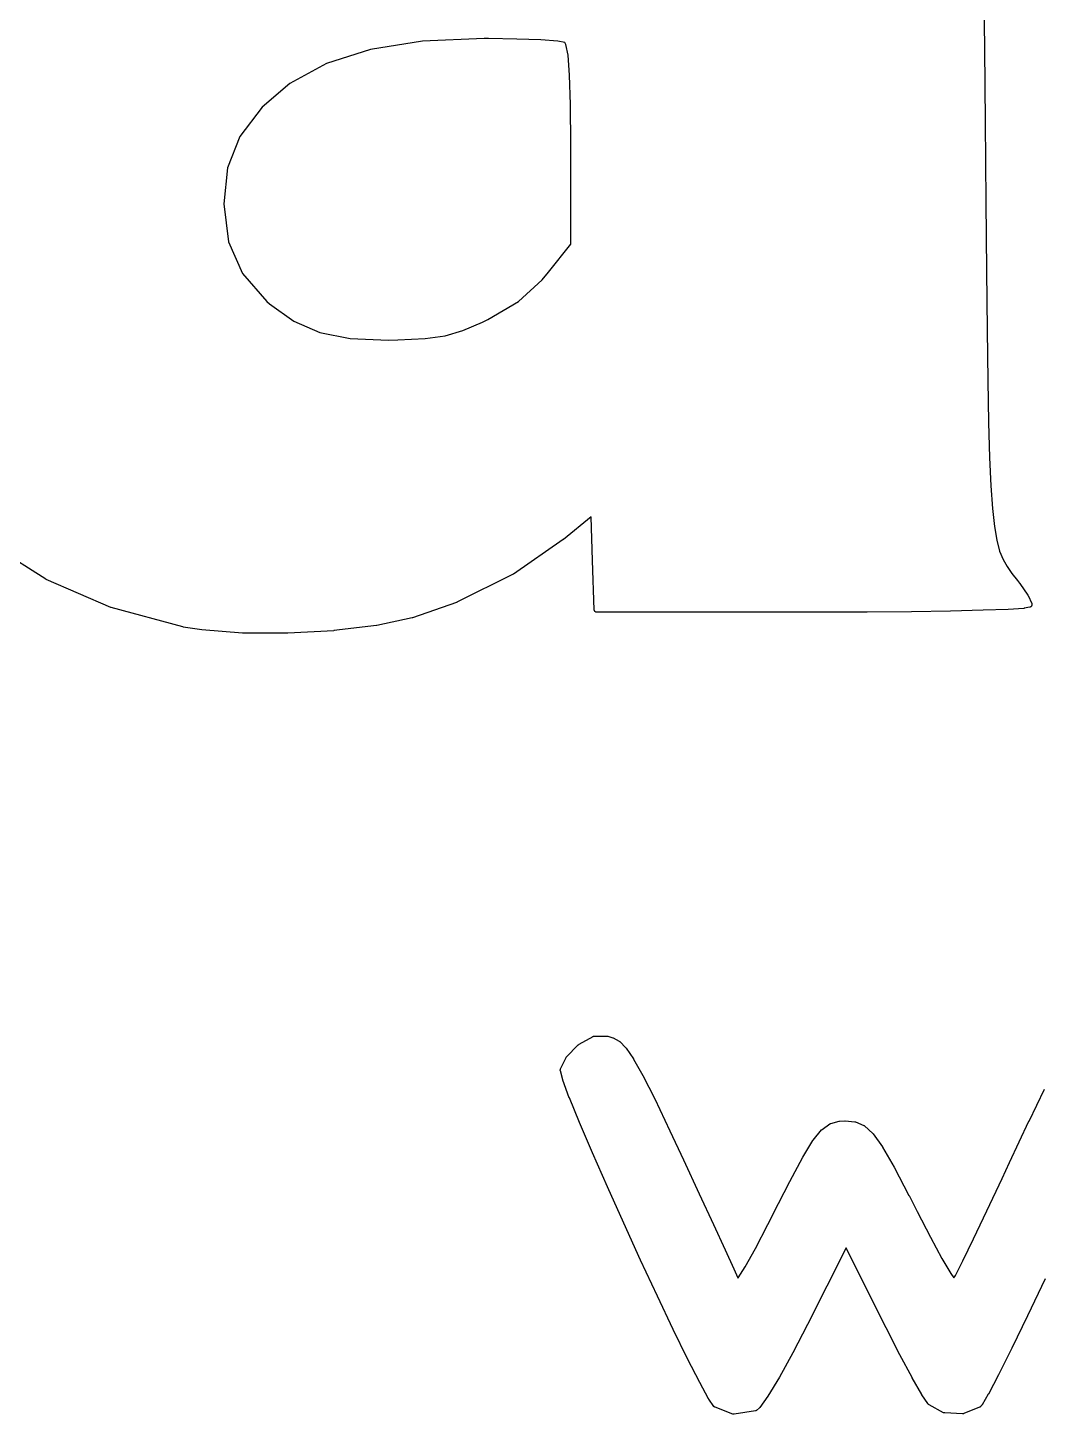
# Model space of a CAD drawing. Extents: x 69 to 231, y -100 to -51.
# Drawn here: x 88.404 to 90.38, y -80.007 to -77.296 of the extents above; entities that cross this region are included whole.
import ezdxf

# ---------------------------------------------------------------- set-up
doc = ezdxf.new("R2010")
doc.units = 0
doc.layers.add('BLACK', color=7, linetype='CONTINUOUS')

msp = doc.modelspace()

# ---------------------------------------------------------------- linework, layer by layer
at = {"layer": 'BLACK', "linetype": 'CONTINUOUS'}
for p, q in [((90.2733, -77.1919), (90.2748, -77.337)), ((89.1758, -77.3221), (89.0738, -77.3381)), ((89.2962, -77.3168), (89.1758, -77.3221)), ((89.305, -77.3169), (89.2962, -77.3168)), ((89.3602, -77.3177), (89.305, -77.3169)), ((89.305, -77.3169), (89.305, -77.3169)), ((89.407, -77.3195), (89.3602, -77.3177)), ((89.4404, -77.3221), (89.407, -77.3195)), ((89.4539, -77.3248), (89.4404, -77.3221)), ((89.4563, -77.3286), (89.4539, -77.3248)), ((89.4605, -77.3495), (89.4563, -77.3286)), ((89.0738, -77.3381), (88.9881, -77.3656)), ((89.4634, -77.3883), (89.4605, -77.3495)), ((90.2748, -77.337), (90.2748, -77.337)), ((90.2748, -77.337), (90.276, -77.4797)), ((88.9881, -77.3656), (88.9165, -77.4049)), ((88.9165, -77.4049), (88.8624, -77.4512)), ((89.4651, -77.446), (89.4634, -77.3883)), ((88.8624, -77.4512), (88.8186, -77.5081)), ((89.4656, -77.5246), (89.4651, -77.446)), ((90.276, -77.4797), (90.276, -77.4797)), ((90.276, -77.4797), (90.2774, -77.6359)), ((88.8186, -77.5081), (88.7944, -77.5699)), ((89.4656, -77.7187), (89.4656, -77.5246)), ((88.7944, -77.5699), (88.7873, -77.6402)), ((88.7873, -77.6402), (88.7964, -77.714)), ((90.2774, -77.6359), (90.2786, -77.7712)), ((88.7964, -77.714), (88.824, -77.7764)), ((89.4221, -77.7738), (89.4656, -77.7187)), ((88.824, -77.7764), (88.8717, -77.8313)), ((89.3634, -77.8308), (89.4096, -77.7887)), ((89.4096, -77.7887), (89.4221, -77.7738)), ((90.2786, -77.7712), (90.2786, -77.7712)), ((90.2786, -77.7712), (90.2798, -77.8872)), ((88.8717, -77.8313), (88.8764, -77.8353)), ((88.8764, -77.8353), (88.924, -77.8697)), ((89.3034, -77.8663), (89.3634, -77.8308)), ((88.924, -77.8697), (88.9748, -77.8918)), ((89.2546, -77.888), (89.293, -77.8713)), ((89.293, -77.8713), (89.3034, -77.8663)), ((88.9748, -77.8918), (89.0346, -77.9036)), ((89.1808, -77.9033), (89.2203, -77.898)), ((89.2203, -77.898), (89.2546, -77.888)), ((90.2798, -77.8872), (90.2798, -77.8872)), ((90.2798, -77.8872), (90.2811, -77.9856)), ((89.0346, -77.9036), (89.1094, -77.9064)), ((89.1094, -77.9064), (89.1273, -77.906)), ((89.1273, -77.906), (89.1808, -77.9033)), ((90.2811, -77.9856), (90.2827, -78.0679)), ((90.2827, -78.0679), (90.2847, -78.1361)), ((90.2847, -78.1361), (90.2871, -78.1915)), ((90.2871, -78.1915), (90.2903, -78.2358)), ((89.5055, -78.2518), (89.4512, -78.2964)), ((89.5084, -78.3377), (89.5055, -78.2518)), ((90.2903, -78.2358), (90.2941, -78.2708)), ((90.2941, -78.2708), (90.2988, -78.298)), ((88.4395, -78.3742), (88.3276, -78.3031)), ((89.4509, -78.2967), (89.3536, -78.3642)), ((89.451, -78.2965), (89.4509, -78.2967)), ((89.4512, -78.2965), (89.451, -78.2965)), ((89.4512, -78.2964), (89.4512, -78.2965)), ((90.2988, -78.298), (90.3044, -78.319)), ((90.3044, -78.319), (90.3111, -78.3356)), ((89.5084, -78.3378), (89.5084, -78.3377)), ((89.5084, -78.3377), (89.5084, -78.3377)), ((89.5117, -78.4339), (89.5084, -78.3378)), ((90.3111, -78.3356), (90.3189, -78.3495)), ((90.3189, -78.3495), (90.3282, -78.3626)), ((88.4398, -78.3743), (88.4395, -78.3742)), ((88.4401, -78.3745), (88.4398, -78.3743)), ((88.4402, -78.3745), (88.4401, -78.3745)), ((88.5666, -78.4294), (88.4402, -78.3745)), ((89.3529, -78.3645), (89.243, -78.4192)), ((89.3532, -78.3644), (89.3529, -78.3645)), ((89.3535, -78.3642), (89.3532, -78.3644)), ((89.3536, -78.3642), (89.3535, -78.3642)), ((90.3282, -78.3626), (90.3392, -78.3765)), ((90.3392, -78.3765), (90.3392, -78.3765)), ((90.3392, -78.3765), (90.3435, -78.382)), ((90.3435, -78.382), (90.3435, -78.382)), ((90.3435, -78.382), (90.3436, -78.3821)), ((90.3436, -78.3821), (90.3437, -78.3822)), ((90.3437, -78.3822), (90.3595, -78.4051)), ((90.3595, -78.4051), (90.3595, -78.4051)), ((90.3595, -78.4051), (90.3597, -78.4055)), ((90.3597, -78.4055), (90.3599, -78.4058)), ((90.3599, -78.4058), (90.367, -78.4214)), ((88.5669, -78.4295), (88.5666, -78.4294)), ((88.5672, -78.4296), (88.5669, -78.4295)), ((88.5673, -78.4296), (88.5672, -78.4296)), ((88.7073, -78.4675), (88.5673, -78.4296)), ((89.2425, -78.4195), (89.156, -78.4497)), ((89.2427, -78.4194), (89.2425, -78.4195)), ((89.243, -78.4193), (89.2427, -78.4194)), ((89.243, -78.4192), (89.243, -78.4193)), ((89.5117, -78.4342), (89.5117, -78.4339)), ((89.5117, -78.4346), (89.5117, -78.4342)), ((89.5118, -78.4347), (89.5117, -78.4346)), ((89.5118, -78.4348), (89.5118, -78.4347)), ((89.5119, -78.4352), (89.5118, -78.4348)), ((89.512, -78.4356), (89.5119, -78.4352)), ((89.5121, -78.4357), (89.512, -78.4356)), ((89.5123, -78.4361), (89.5121, -78.4357)), ((89.5121, -78.4357), (89.5121, -78.4357)), ((89.5125, -78.4364), (89.5123, -78.4361)), ((89.5125, -78.4365), (89.5125, -78.4364)), ((89.5126, -78.4366), (89.5125, -78.4365)), ((89.5128, -78.4369), (89.5126, -78.4366)), ((89.5131, -78.4372), (89.5128, -78.4369)), ((89.5132, -78.4373), (89.5131, -78.4372)), ((89.5135, -78.4376), (89.5132, -78.4373)), ((89.5132, -78.4373), (89.5132, -78.4373)), ((89.5138, -78.4378), (89.5135, -78.4376)), ((89.5139, -78.4379), (89.5138, -78.4378)), ((89.514, -78.4379), (89.5139, -78.4379)), ((89.5143, -78.4381), (89.514, -78.4379)), ((89.5147, -78.4383), (89.5143, -78.4381)), ((89.5148, -78.4383), (89.5147, -78.4383)), ((89.5149, -78.4384), (89.5148, -78.4383)), ((89.5152, -78.4385), (89.5149, -78.4384)), ((89.5156, -78.4386), (89.5152, -78.4385)), ((89.5157, -78.4386), (89.5156, -78.4386)), ((89.5158, -78.4386), (89.5157, -78.4386)), ((89.5162, -78.4386), (89.5158, -78.4386)), ((89.5166, -78.4387), (89.5162, -78.4386)), ((89.9396, -78.4387), (89.5166, -78.4387)), ((89.9505, -78.4387), (89.9396, -78.4387)), ((90.045, -78.4384), (89.9505, -78.4387)), ((89.9505, -78.4387), (89.9505, -78.4387)), ((90.1317, -78.4376), (90.045, -78.4384)), ((90.045, -78.4384), (90.045, -78.4384)), ((90.2082, -78.4365), (90.1317, -78.4376)), ((90.1317, -78.4376), (90.1317, -78.4376)), ((90.1317, -78.4376), (90.1317, -78.4376)), ((90.2083, -78.4364), (90.2082, -78.4365)), ((90.2082, -78.4365), (90.2082, -78.4365)), ((90.2721, -78.4349), (90.2083, -78.4364)), ((90.3208, -78.4331), (90.2721, -78.4349)), ((90.2721, -78.4349), (90.2721, -78.4349)), ((90.2721, -78.4349), (90.2721, -78.4349)), ((90.3209, -78.4331), (90.3208, -78.4331)), ((90.3208, -78.4331), (90.3208, -78.4331)), ((90.3208, -78.4331), (90.3208, -78.4331)), ((90.3519, -78.4311), (90.3209, -78.4331)), ((90.3522, -78.4311), (90.3519, -78.4311)), ((90.3525, -78.431), (90.3522, -78.4311)), ((90.3526, -78.431), (90.3525, -78.431)), ((90.3634, -78.4288), (90.3526, -78.431)), ((90.3635, -78.4288), (90.3634, -78.4288)), ((90.3636, -78.4288), (90.3635, -78.4288)), ((90.364, -78.4287), (90.3636, -78.4288)), ((90.3644, -78.4285), (90.364, -78.4287)), ((90.3645, -78.4285), (90.3644, -78.4285)), ((90.3644, -78.4285), (90.3644, -78.4285)), ((90.3649, -78.4283), (90.3645, -78.4285)), ((90.3652, -78.4281), (90.3649, -78.4283)), ((90.3653, -78.428), (90.3652, -78.4281)), ((90.3654, -78.428), (90.3653, -78.428)), ((90.3657, -78.4277), (90.3654, -78.428)), ((90.366, -78.4275), (90.3657, -78.4277)), ((90.3661, -78.4273), (90.366, -78.4274)), ((90.366, -78.4274), (90.366, -78.4275)), ((90.3664, -78.427), (90.3661, -78.4273)), ((90.3666, -78.4267), (90.3664, -78.427)), ((90.3667, -78.4265), (90.3666, -78.4266)), ((90.3666, -78.4266), (90.3666, -78.4267)), ((90.3669, -78.4262), (90.3667, -78.4265)), ((90.3671, -78.4258), (90.3669, -78.4262)), ((90.367, -78.4214), (90.367, -78.4215)), ((90.367, -78.4215), (90.3671, -78.4219)), ((90.3671, -78.4219), (90.3673, -78.4223)), ((90.3672, -78.4253), (90.3671, -78.4257)), ((90.3671, -78.4257), (90.3671, -78.4258)), ((90.3671, -78.4258), (90.3671, -78.4258)), ((90.3673, -78.4249), (90.3672, -78.4253)), ((90.3673, -78.4223), (90.3673, -78.4223)), ((90.3673, -78.4223), (90.3673, -78.4224)), ((90.3673, -78.4224), (90.3674, -78.4228)), ((90.3674, -78.4248), (90.3673, -78.4249)), ((90.3674, -78.4228), (90.3674, -78.4232)), ((90.3674, -78.4232), (90.3674, -78.4237)), ((90.3674, -78.4237), (90.3674, -78.4238)), ((90.3674, -78.4238), (90.3674, -78.4238)), ((90.3674, -78.4238), (90.3674, -78.4239)), ((90.3674, -78.4239), (90.3674, -78.4243)), ((90.3674, -78.4243), (90.3674, -78.4247)), ((90.3674, -78.4247), (90.3674, -78.4248)), ((88.7075, -78.4675), (88.7073, -78.4675)), ((88.7078, -78.4676), (88.7075, -78.4675)), ((88.7441, -78.4733), (88.7078, -78.4676)), ((88.7078, -78.4676), (88.7078, -78.4676)), ((89.0859, -78.4646), (89.0025, -78.4746)), ((89.0861, -78.4646), (89.0859, -78.4646)), ((89.0862, -78.4646), (89.0861, -78.4646)), ((89.0863, -78.4646), (89.0862, -78.4646)), ((89.1554, -78.4499), (89.0863, -78.4646)), ((89.1557, -78.4498), (89.1554, -78.4499)), ((89.1559, -78.4497), (89.1557, -78.4498)), ((89.156, -78.4497), (89.1559, -78.4497)), ((88.7442, -78.4733), (88.7441, -78.4733)), ((88.7444, -78.4733), (88.7442, -78.4733)), ((88.7445, -78.4733), (88.7444, -78.4733)), ((88.8235, -78.4793), (88.7445, -78.4733)), ((88.8236, -78.4793), (88.8235, -78.4793)), ((88.8238, -78.4793), (88.8236, -78.4793)), ((88.9121, -78.4796), (88.8238, -78.4793)), ((88.8238, -78.4793), (88.8238, -78.4793)), ((88.9123, -78.4796), (88.9121, -78.4796)), ((88.9124, -78.4796), (88.9123, -78.4796)), ((89.0022, -78.4747), (88.9124, -78.4796)), ((88.9124, -78.4796), (88.9124, -78.4796)), ((89.0023, -78.4746), (89.0022, -78.4747)), ((89.0025, -78.4746), (89.0023, -78.4746)), ((89.0025, -78.4746), (89.0025, -78.4746)), ((89.4804, -79.2848), (89.4817, -79.2838)), ((89.4817, -79.2837), (89.482, -79.2836)), ((89.4817, -79.2838), (89.4817, -79.2837)), ((89.482, -79.2836), (89.4822, -79.2834)), ((89.4822, -79.2834), (89.5094, -79.2681)), ((89.5094, -79.2681), (89.5095, -79.268)), ((89.5095, -79.268), (89.5097, -79.2679)), ((89.5097, -79.2679), (89.51, -79.2678)), ((89.51, -79.2678), (89.5102, -79.2677)), ((89.5102, -79.2677), (89.5104, -79.2677)), ((89.5104, -79.2677), (89.5106, -79.2676)), ((89.5106, -79.2676), (89.5109, -79.2675)), ((89.5109, -79.2675), (89.5111, -79.2675)), ((89.5111, -79.2675), (89.5113, -79.2675)), ((89.5113, -79.2675), (89.5116, -79.2675)), ((89.5116, -79.2675), (89.5119, -79.2674)), ((89.5119, -79.2674), (89.537, -79.2676)), ((89.537, -79.2676), (89.5371, -79.2676)), ((89.5371, -79.2676), (89.5373, -79.2676)), ((89.5373, -79.2676), (89.5375, -79.2676)), ((89.5375, -79.2676), (89.5377, -79.2677)), ((89.5377, -79.2677), (89.538, -79.2677)), ((89.538, -79.2677), (89.5382, -79.2678)), ((89.5382, -79.2678), (89.5384, -79.2678)), ((89.5384, -79.2678), (89.5478, -79.2707)), ((89.5478, -79.2707), (89.5479, -79.2707)), ((89.5479, -79.2707), (89.5479, -79.2707)), ((89.5479, -79.2707), (89.5479, -79.2707)), ((89.5479, -79.2707), (89.5479, -79.2707)), ((89.5479, -79.2707), (89.5483, -79.2709)), ((89.5483, -79.2709), (89.5488, -79.2711)), ((89.5488, -79.2711), (89.5602, -79.2773)), ((89.5602, -79.2773), (89.5603, -79.2774)), ((89.5603, -79.2774), (89.5605, -79.2775)), ((89.5605, -79.2775), (89.5606, -79.2776)), ((89.5606, -79.2776), (89.5609, -79.2778)), ((89.5609, -79.2778), (89.5611, -79.2779)), ((89.5611, -79.2779), (89.5612, -79.2781)), ((89.5612, -79.2781), (89.5614, -79.2782)), ((89.5614, -79.2782), (89.5736, -79.2905)), ((89.4458, -79.3314), (89.4568, -79.3092)), ((89.4568, -79.3092), (89.4569, -79.3091)), ((89.4569, -79.3091), (89.457, -79.3089)), ((89.457, -79.3089), (89.4571, -79.3087)), ((89.4571, -79.3087), (89.4573, -79.3085)), ((89.4573, -79.3085), (89.4574, -79.3083)), ((89.4574, -79.3083), (89.4576, -79.3081)), ((89.4576, -79.3081), (89.4577, -79.3079)), ((89.4577, -79.3079), (89.4798, -79.2853)), ((89.4798, -79.2853), (89.4799, -79.2852)), ((89.4799, -79.2852), (89.4801, -79.285)), ((89.4801, -79.285), (89.4804, -79.2848)), ((89.5736, -79.2905), (89.5736, -79.2905)), ((89.5736, -79.2905), (89.5739, -79.2909)), ((89.5739, -79.2909), (89.5741, -79.2912)), ((89.5741, -79.2912), (89.5885, -79.3121)), ((89.4452, -79.3339), (89.4453, -79.3333)), ((89.4453, -79.3342), (89.4452, -79.3339)), ((89.4452, -79.3345), (89.4453, -79.3342)), ((89.4453, -79.3347), (89.4452, -79.3345)), ((89.4453, -79.3332), (89.4454, -79.3327)), ((89.4453, -79.3333), (89.4453, -79.3332)), ((89.4453, -79.3333), (89.4453, -79.3333)), ((89.4453, -79.3349), (89.4453, -79.3347)), ((89.4453, -79.3351), (89.4453, -79.3349)), ((89.4454, -79.3354), (89.4453, -79.3351)), ((89.4454, -79.3327), (89.4455, -79.3323)), ((89.4454, -79.3355), (89.4454, -79.3354)), ((89.4499, -79.3532), (89.4454, -79.3355)), ((89.4455, -79.3322), (89.4457, -79.3317)), ((89.4455, -79.3323), (89.4455, -79.3322)), ((89.4455, -79.3323), (89.4455, -79.3323)), ((89.4457, -79.3317), (89.4458, -79.3314)), ((89.5885, -79.3121), (89.5885, -79.3121)), ((89.5885, -79.3121), (89.5886, -79.3123)), ((89.5886, -79.3123), (89.5887, -79.3125)), ((89.5887, -79.3125), (89.6067, -79.3445)), ((89.45, -79.3534), (89.4499, -79.3532)), ((89.4501, -79.3536), (89.45, -79.3534)), ((89.4501, -79.3537), (89.4501, -79.3536)), ((89.4629, -79.3882), (89.4501, -79.3537)), ((89.6067, -79.3445), (89.6067, -79.3446)), ((89.6067, -79.3446), (89.6068, -79.3446)), ((89.6068, -79.3446), (89.6068, -79.3447)), ((89.6068, -79.3447), (89.6299, -79.3904)), ((89.463, -79.3883), (89.4629, -79.3882)), ((89.463, -79.3884), (89.463, -79.3883)), ((89.463, -79.3883), (89.463, -79.3883)), ((89.4828, -79.4367), (89.463, -79.3884)), ((89.6299, -79.3904), (89.6299, -79.3905)), ((89.6299, -79.3905), (89.6299, -79.3905)), ((89.6299, -79.3905), (89.6299, -79.3905)), ((89.6299, -79.3905), (89.6595, -79.4525)), ((90.3618, -79.4339), (90.3924, -79.3715)), ((89.4828, -79.4368), (89.4828, -79.4367)), ((89.4828, -79.4367), (89.4828, -79.4367)), ((89.508, -79.4958), (89.4828, -79.4368)), ((89.9573, -79.4499), (89.9726, -79.439)), ((89.9726, -79.439), (89.9727, -79.439)), ((89.9727, -79.439), (89.973, -79.4388)), ((89.973, -79.4388), (89.9733, -79.4386)), ((89.9733, -79.4386), (89.9734, -79.4385)), ((89.9734, -79.4385), (89.9735, -79.4385)), ((89.9735, -79.4385), (89.9739, -79.4384)), ((89.9739, -79.4384), (89.9743, -79.4382)), ((89.9743, -79.4382), (89.9904, -79.434)), ((89.9904, -79.434), (89.9914, -79.4339)), ((89.9904, -79.434), (89.9904, -79.434)), ((89.9914, -79.4339), (90.0019, -79.4334)), ((89.9914, -79.4339), (89.9914, -79.4339)), ((90.0019, -79.4334), (90.002, -79.4334)), ((90.002, -79.4334), (90.0023, -79.4334)), ((90.0023, -79.4334), (90.0026, -79.4334)), ((90.0026, -79.4334), (90.0211, -79.4351)), ((90.0211, -79.4351), (90.0212, -79.4351)), ((90.0212, -79.4351), (90.0214, -79.4351)), ((90.0214, -79.4351), (90.0217, -79.4351)), ((90.0217, -79.4351), (90.0219, -79.4352)), ((90.0219, -79.4352), (90.0221, -79.4353)), ((90.0221, -79.4353), (90.0224, -79.4354)), ((90.0224, -79.4354), (90.0226, -79.4354)), ((90.0226, -79.4354), (90.0388, -79.4422)), ((90.0388, -79.4422), (90.0389, -79.4422)), ((90.0389, -79.4422), (90.0392, -79.4424)), ((90.0392, -79.4424), (90.0395, -79.4426)), ((90.0395, -79.4426), (90.0396, -79.4426)), ((90.0396, -79.4426), (90.0397, -79.4427)), ((90.0397, -79.4427), (90.04, -79.4429)), ((90.04, -79.4429), (90.0403, -79.4431)), ((90.0403, -79.4431), (90.0564, -79.4579)), ((90.3237, -79.5149), (90.3617, -79.434)), ((90.3617, -79.434), (90.3618, -79.4339)), ((90.3618, -79.4339), (90.3618, -79.4339)), ((90.3618, -79.4339), (90.3618, -79.4339)), ((89.6595, -79.4525), (89.6596, -79.4526)), ((89.6596, -79.4526), (89.6596, -79.4526)), ((89.6596, -79.4526), (89.6863, -79.5098)), ((89.9194, -79.504), (89.9394, -79.4716)), ((89.9394, -79.4715), (89.9396, -79.4713)), ((89.9394, -79.4716), (89.9394, -79.4715)), ((89.9396, -79.4713), (89.9397, -79.4711)), ((89.9397, -79.4711), (89.9563, -79.4508)), ((89.9563, -79.4508), (89.9564, -79.4507)), ((89.9564, -79.4507), (89.9565, -79.4506)), ((89.9565, -79.4506), (89.9566, -79.4505)), ((89.9566, -79.4505), (89.9568, -79.4503)), ((89.9568, -79.4503), (89.9571, -79.45)), ((89.9571, -79.45), (89.9572, -79.45)), ((89.9572, -79.45), (89.9573, -79.4499)), ((90.0564, -79.4579), (90.0565, -79.4579)), ((90.0565, -79.4579), (90.0571, -79.4587)), ((90.0571, -79.4587), (90.0571, -79.4587)), ((90.0571, -79.4587), (90.0753, -79.4841)), ((89.5373, -79.5623), (89.508, -79.4958)), ((89.508, -79.4958), (89.508, -79.4958)), ((89.508, -79.4958), (89.508, -79.4958)), ((90.0753, -79.4841), (90.0754, -79.4842)), ((90.0754, -79.4842), (90.0755, -79.4844)), ((90.0755, -79.4844), (90.0756, -79.4845)), ((90.0756, -79.4845), (90.0981, -79.5236)), ((89.6863, -79.5098), (89.6863, -79.5098)), ((89.6863, -79.5098), (89.717, -79.5761)), ((89.8938, -79.5516), (89.9192, -79.5043)), ((89.9192, -79.5043), (89.9193, -79.5042)), ((89.9193, -79.5041), (89.9194, -79.504)), ((89.9193, -79.5042), (89.9193, -79.5041)), ((90.0981, -79.5236), (90.0981, -79.5236)), ((90.0981, -79.5236), (90.0981, -79.5237)), ((90.0981, -79.5237), (90.0982, -79.5237)), ((90.0982, -79.5237), (90.1271, -79.5791)), ((90.309, -79.5463), (90.3236, -79.515)), ((90.3236, -79.515), (90.3237, -79.5149)), ((89.8608, -79.6167), (89.8938, -79.5517)), ((89.8938, -79.5517), (89.8938, -79.5516)), ((89.8938, -79.5517), (89.8938, -79.5517)), ((89.8938, -79.5517), (89.8938, -79.5517)), ((90.2793, -79.6095), (90.309, -79.5463)), ((90.309, -79.5463), (90.309, -79.5463)), ((89.5373, -79.5624), (89.5373, -79.5623)), ((89.5373, -79.5623), (89.5373, -79.5623)), ((89.5692, -79.6333), (89.5373, -79.5624)), ((89.717, -79.5761), (89.717, -79.5762)), ((89.717, -79.5762), (89.717, -79.5762)), ((89.717, -79.5762), (89.7446, -79.6358)), ((90.1271, -79.5791), (90.1272, -79.5792)), ((90.1272, -79.5792), (90.1272, -79.5792)), ((90.1272, -79.5792), (90.1431, -79.6106)), ((90.2532, -79.664), (90.2793, -79.6095)), ((89.5692, -79.6334), (89.5692, -79.6333)), ((89.5692, -79.6333), (89.5692, -79.6333)), ((89.6023, -79.7056), (89.5692, -79.6334)), ((89.7446, -79.6358), (89.7446, -79.6358)), ((89.7446, -79.6358), (89.7446, -79.6358)), ((89.7446, -79.6358), (89.7675, -79.6856)), ((89.8267, -79.6826), (89.8511, -79.636)), ((89.8511, -79.636), (89.8608, -79.6168)), ((89.8608, -79.6168), (89.8608, -79.6167)), ((89.8608, -79.6167), (89.8608, -79.6167)), ((90.1431, -79.6106), (90.1431, -79.6106)), ((90.1431, -79.6106), (90.169, -79.6608)), ((90.169, -79.6608), (90.1915, -79.7022)), ((89.7675, -79.6856), (89.7675, -79.6856)), ((89.7675, -79.6856), (89.7675, -79.6856)), ((89.7675, -79.6856), (89.7843, -79.7226)), ((89.8065, -79.7186), (89.8267, -79.6826)), ((90.004, -79.6813), (89.9287, -79.8316)), ((90.0727, -79.8189), (90.004, -79.6813)), ((90.2322, -79.7071), (90.2532, -79.6641)), ((90.2532, -79.6641), (90.2532, -79.664)), ((89.6351, -79.776), (89.6023, -79.7056)), ((89.6023, -79.7056), (89.6023, -79.7056)), ((89.6023, -79.7056), (89.6023, -79.7056)), ((90.1915, -79.7022), (90.2087, -79.7315)), ((90.2179, -79.7354), (90.2322, -79.7071)), ((89.7843, -79.7226), (89.7844, -79.7227)), ((89.7844, -79.7227), (89.7844, -79.7227)), ((89.7844, -79.7227), (89.7924, -79.7406)), ((89.7924, -79.7406), (89.7929, -79.7402)), ((89.7929, -79.7402), (89.8065, -79.7186)), ((90.2087, -79.7315), (90.215, -79.7403)), ((90.215, -79.7403), (90.2179, -79.7354)), ((90.3931, -79.7421), (90.3588, -79.8146)), ((89.6662, -79.8414), (89.6351, -79.776)), ((89.6351, -79.776), (89.6351, -79.776)), ((89.6351, -79.776), (89.6351, -79.776)), ((90.0727, -79.819), (90.0727, -79.8189)), ((90.0824, -79.8383), (90.0727, -79.819)), ((90.3588, -79.8146), (90.3281, -79.8781)), ((90.3588, -79.8146), (90.3588, -79.8146)), ((90.3588, -79.8146), (90.3588, -79.8146)), ((89.6662, -79.8415), (89.6662, -79.8414)), ((89.6662, -79.8414), (89.6662, -79.8414)), ((89.6942, -79.8988), (89.6662, -79.8415)), ((89.9287, -79.8317), (89.9002, -79.8867)), ((89.9287, -79.8316), (89.9287, -79.8317)), ((90.0825, -79.8383), (90.0824, -79.8383)), ((90.0824, -79.8383), (90.0824, -79.8383)), ((90.1094, -79.8907), (90.0825, -79.8383)), ((90.328, -79.8781), (90.3021, -79.9299)), ((90.3281, -79.8781), (90.328, -79.8781)), ((90.328, -79.8781), (90.328, -79.8781)), ((89.6943, -79.8989), (89.6942, -79.8988)), ((89.6942, -79.8988), (89.6942, -79.8988)), ((89.6942, -79.8988), (89.6942, -79.8988)), ((89.7178, -79.945), (89.6943, -79.8989)), ((89.9001, -79.8868), (89.8737, -79.9346)), ((89.9002, -79.8868), (89.9001, -79.8868)), ((89.9002, -79.8867), (89.9002, -79.8868)), ((89.9002, -79.8868), (89.9002, -79.8868)), ((90.1095, -79.8907), (90.1094, -79.8907)), ((90.1094, -79.8907), (90.1094, -79.8907)), ((90.1094, -79.8907), (90.1094, -79.8907)), ((90.1335, -79.9355), (90.1095, -79.8907)), ((89.8736, -79.9347), (89.8514, -79.9715)), ((89.8737, -79.9347), (89.8736, -79.9347)), ((89.8737, -79.9346), (89.8737, -79.9346)), ((89.8737, -79.9346), (89.8737, -79.9347)), ((90.3021, -79.93), (90.2823, -79.9676)), ((90.3021, -79.9299), (90.3021, -79.93)), ((90.3021, -79.93), (90.3021, -79.93)), ((90.3021, -79.93), (90.3021, -79.93)), ((89.7178, -79.9451), (89.7178, -79.945)), ((89.7178, -79.945), (89.7178, -79.945)), ((89.7178, -79.945), (89.7178, -79.945)), ((89.7353, -79.9769), (89.7178, -79.9451)), ((90.1335, -79.9356), (90.1335, -79.9355)), ((90.1336, -79.9356), (90.1335, -79.9356)), ((90.1335, -79.9356), (90.1335, -79.9356)), ((90.1523, -79.9686), (90.1336, -79.9356)), ((89.7355, -79.9771), (89.7353, -79.9769)), ((89.7356, -79.9773), (89.7355, -79.9771)), ((89.7458, -79.9916), (89.7356, -79.9773)), ((89.7356, -79.9773), (89.7356, -79.9773)), ((89.8512, -79.9718), (89.8354, -79.994)), ((89.8513, -79.9717), (89.8512, -79.9718)), ((89.8514, -79.9715), (89.8513, -79.9717)), ((89.8514, -79.9715), (89.8514, -79.9715)), ((90.1524, -79.9687), (90.1523, -79.9686)), ((90.1525, -79.9689), (90.1524, -79.9687)), ((90.1637, -79.9858), (90.1525, -79.9689)), ((90.1525, -79.9689), (90.1525, -79.9689)), ((90.1639, -79.9861), (90.1637, -79.9858)), ((90.1641, -79.9864), (90.1639, -79.9861)), ((90.1642, -79.9865), (90.1641, -79.9864)), ((90.1653, -79.9877), (90.1642, -79.9865)), ((90.1655, -79.9879), (90.1653, -79.9877)), ((90.1658, -79.9881), (90.1655, -79.9879)), ((90.1659, -79.9882), (90.1658, -79.9881)), ((90.1661, -79.9884), (90.1659, -79.9882)), ((90.1663, -79.9885), (90.1661, -79.9884)), ((90.1666, -79.9887), (90.1663, -79.9885)), ((90.1947, -80.004), (90.1666, -79.9887)), ((90.1666, -79.9887), (90.1666, -79.9887)), ((90.2695, -79.9891), (90.267, -79.992)), ((90.2697, -79.9888), (90.2695, -79.9891)), ((90.2699, -79.9885), (90.2697, -79.9888)), ((90.2822, -79.9678), (90.2699, -79.9884)), ((90.2699, -79.9884), (90.2699, -79.9885)), ((90.2823, -79.9676), (90.2822, -79.9677)), ((90.2822, -79.9677), (90.2822, -79.9678)), ((90.2823, -79.9676), (90.2823, -79.9676)), ((89.746, -79.9919), (89.7458, -79.9916)), ((89.7463, -79.9923), (89.746, -79.9919)), ((89.7464, -79.9923), (89.7463, -79.9923)), ((89.7464, -79.9924), (89.7464, -79.9923)), ((89.7467, -79.9926), (89.7464, -79.9924)), ((89.7471, -79.9929), (89.7467, -79.9926)), ((89.7472, -79.993), (89.7471, -79.9929)), ((89.7471, -79.9929), (89.7471, -79.9929)), ((89.7476, -79.9932), (89.7472, -79.993)), ((89.748, -79.9934), (89.7476, -79.9932)), ((89.748, -79.9934), (89.748, -79.9934)), ((89.7481, -79.9934), (89.748, -79.9934)), ((89.748, -79.9934), (89.748, -79.9934)), ((89.7824, -80.0068), (89.7481, -79.9934)), ((89.7827, -80.0068), (89.7824, -80.0068)), ((89.783, -80.0069), (89.7827, -80.0068)), ((89.7832, -80.007), (89.783, -80.0069)), ((89.7834, -80.007), (89.7832, -80.007)), ((89.7837, -80.007), (89.7834, -80.007)), ((89.784, -80.0071), (89.7837, -80.007)), ((89.7842, -80.0071), (89.784, -80.0071)), ((89.7844, -80.0071), (89.7842, -80.0071)), ((89.7846, -80.0071), (89.7844, -80.0071)), ((89.7849, -80.0071), (89.7846, -80.0071)), ((89.785, -80.007), (89.7849, -80.0071)), ((89.8267, -80.0007), (89.785, -80.007)), ((89.8271, -80.0006), (89.8267, -80.0007)), ((89.8275, -80.0005), (89.8271, -80.0006)), ((89.8276, -80.0005), (89.8275, -80.0005)), ((89.8277, -80.0004), (89.8276, -80.0005)), ((89.828, -80.0003), (89.8277, -80.0004)), ((89.8284, -80.0001), (89.828, -80.0003)), ((89.8285, -80.0001), (89.8284, -80.0001)), ((89.8289, -79.9998), (89.8285, -80)), ((89.8285, -80), (89.8285, -80.0001)), ((89.8292, -79.9995), (89.8289, -79.9998)), ((89.8346, -79.9948), (89.8292, -79.9995)), ((89.8292, -79.9995), (89.8292, -79.9995)), ((89.8347, -79.9947), (89.8346, -79.9948)), ((89.8346, -79.9948), (89.8346, -79.9948)), ((89.835, -79.9944), (89.8347, -79.9947)), ((89.8353, -79.9941), (89.835, -79.9944)), ((89.8354, -79.994), (89.8353, -79.994)), ((89.8353, -79.994), (89.8353, -79.994)), ((89.8353, -79.994), (89.8353, -79.9941)), ((90.1948, -80.0041), (90.1947, -80.004)), ((90.1949, -80.0041), (90.1948, -80.0041)), ((90.1953, -80.0042), (90.1949, -80.0041)), ((90.1956, -80.0044), (90.1953, -80.0042)), ((90.1957, -80.0044), (90.1956, -80.0044)), ((90.1958, -80.0045), (90.1957, -80.0044)), ((90.1962, -80.0045), (90.1958, -80.0045)), ((90.1966, -80.0046), (90.1962, -80.0045)), ((90.1967, -80.0046), (90.1966, -80.0046)), ((90.1968, -80.0046), (90.1967, -80.0046)), ((90.1969, -80.0046), (90.1968, -80.0046)), ((90.2319, -80.0063), (90.1969, -80.0046)), ((90.232, -80.0063), (90.2319, -80.0063)), ((90.2321, -80.0063), (90.232, -80.0063)), ((90.2325, -80.0063), (90.2321, -80.0063)), ((90.2329, -80.0062), (90.2325, -80.0063)), ((90.233, -80.0062), (90.2329, -80.0062)), ((90.2331, -80.0062), (90.233, -80.0062)), ((90.2335, -80.0061), (90.2331, -80.0062)), ((90.2339, -80.006), (90.2335, -80.0061)), ((90.234, -80.006), (90.2339, -80.006)), ((90.2339, -80.006), (90.2339, -80.006)), ((90.2341, -80.0059), (90.234, -80.006)), ((90.2651, -79.9934), (90.2341, -80.0059)), ((90.2653, -79.9933), (90.2651, -79.9934)), ((90.2654, -79.9932), (90.2653, -79.9933)), ((90.2657, -79.9931), (90.2654, -79.9932)), ((90.266, -79.9929), (90.2657, -79.9931)), ((90.2661, -79.9928), (90.266, -79.9929)), ((90.2663, -79.9927), (90.2661, -79.9928)), ((90.2665, -79.9925), (90.2663, -79.9927)), ((90.2667, -79.9923), (90.2665, -79.9925)), ((90.2668, -79.9922), (90.2667, -79.9923)), ((90.267, -79.992), (90.2668, -79.9922)), ((90.267, -79.992), (90.267, -79.992))]:
    msp.add_line(p, q, dxfattribs=at)

doc.saveas('drawing.dxf')
